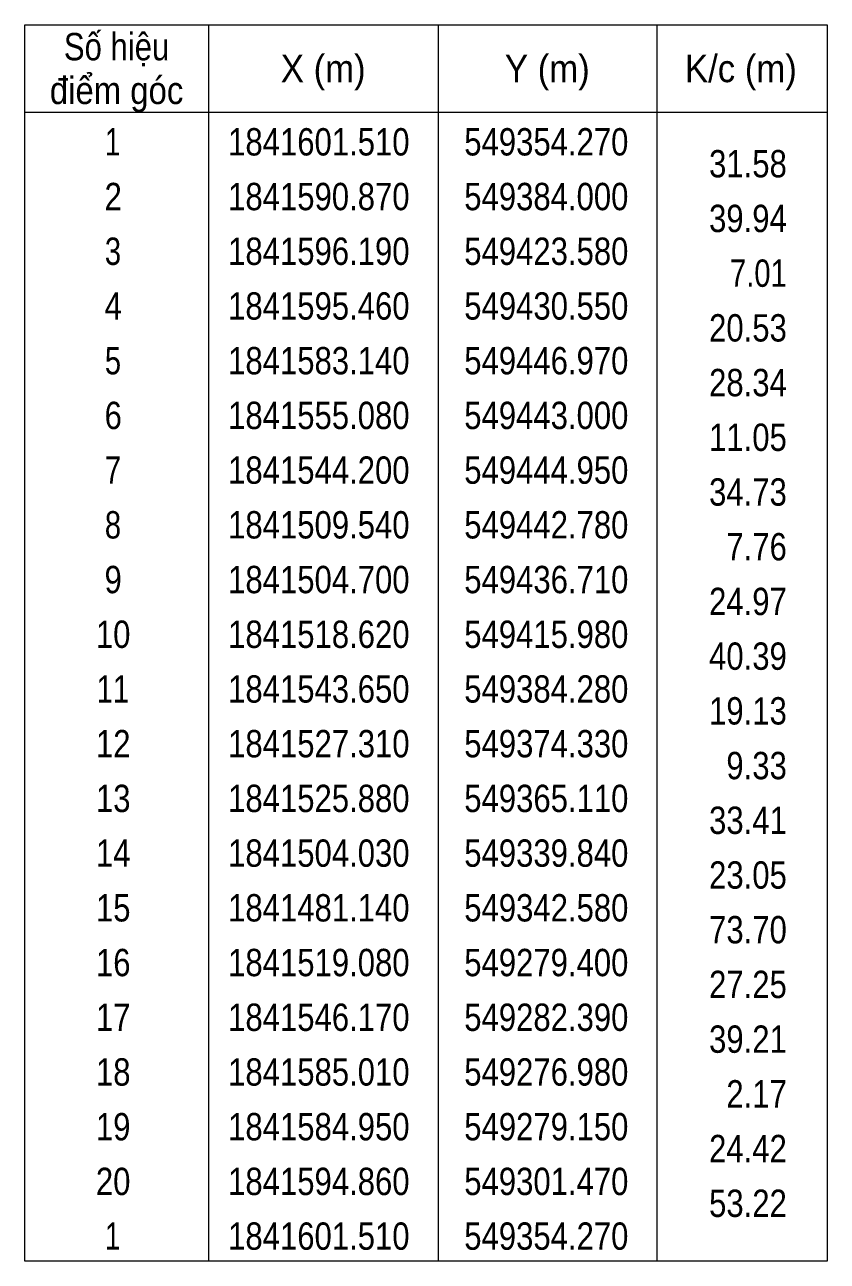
# Model space of a CAD drawing. Header units: metres. Extents: x 548563 to 549890, y 1841342 to 1841888.
# Drawn here: x 549816.8 to 549890.2, y 1841477.6 to 1841590.6 of the extents above; entities that cross this region are included whole.
import ezdxf
from ezdxf.enums import TextEntityAlignment as Align

# ---------------------------------------------------------------- set-up
doc = ezdxf.new("R2010")
doc.units = ezdxf.units.M
doc.layers.add('63', color=7, linetype='Continuous', lineweight=13)

msp = doc.modelspace()

# ---------------------------------------------------------------- linework, layer by layer
at = {"layer": '63'}
for p, q in [((549833.59, 1841590.59), (549833.59, 1841477.59)), ((549854.59, 1841590.59), (549854.59, 1841477.59)), ((549874.59, 1841590.59), (549874.59, 1841477.59)), ((549816.79, 1841582.59), (549890.19, 1841582.59))]:
    msp.add_line(p, q, dxfattribs=at)
msp.add_lwpolyline([(549816.79, 1841590.59), (549890.19, 1841590.59), (549890.19, 1841477.59), (549816.79, 1841477.59)], close=True, dxfattribs=at)

# ---------------------------------------------------------------- texts
for s, width, p in [('Số hiệu', 0.85, (549825.19, 1841587.34)), ('X (m)', 0.95, (549844.09, 1841585.34)), ('Y (m)', 0.95, (549864.585, 1841585.34)), ('K/c (m)', 0.95, (549882.29, 1841585.34)), ('điểm góc', 0.9, (549825.19, 1841583.34)), (' 1', 0.75, (549824.485, 1841578.64)), ('1841601.510', 0.85, (549843.69, 1841578.64)), ('549354.270', 0.85, (549864.495, 1841578.64)), (' 2', 0.85, (549824.49, 1841573.64)), ('1841590.870', 0.85, (549843.69, 1841573.64)), ('549384.000', 0.85, (549864.495, 1841573.64)), (' 3', 0.8, (549824.49, 1841568.64)), ('1841596.190', 0.85, (549843.69, 1841568.64)), ('549423.580', 0.85, (549864.495, 1841568.64)), (' 4', 0.85, (549824.485, 1841563.64)), ('1841595.460', 0.85, (549843.69, 1841563.64)), ('549430.550', 0.85, (549864.495, 1841563.64)), (' 5', 0.8, (549824.49, 1841558.64)), ('1841583.140', 0.85, (549843.69, 1841558.64)), ('549446.970', 0.85, (549864.495, 1841558.64)), (' 6', 0.85, (549824.49, 1841553.64)), ('1841555.080', 0.85, (549843.69, 1841553.64)), ('549443.000', 0.85, (549864.495, 1841553.64)), (' 7', 0.8, (549824.49, 1841548.64)), ('1841544.200', 0.85, (549843.69, 1841548.64)), ('549444.950', 0.85, (549864.495, 1841548.64)), (' 8', 0.8, (549824.49, 1841543.64)), ('1841509.540', 0.85, (549843.69, 1841543.64)), ('549442.780', 0.85, (549864.495, 1841543.64)), (' 9', 0.85, (549824.485, 1841538.64)), ('1841504.700', 0.85, (549843.69, 1841538.64)), ('549436.710', 0.85, (549864.495, 1841538.64)), (' 10', 0.85, (549824.485, 1841533.64)), ('1841518.620', 0.85, (549843.69, 1841533.64)), ('549415.980', 0.85, (549864.495, 1841533.64)), (' 11', 0.8, (549824.485, 1841528.64)), ('1841543.650', 0.85, (549843.69, 1841528.64)), ('549384.280', 0.85, (549864.495, 1841528.64)), (' 12', 0.85, (549824.49, 1841523.64)), ('1841527.310', 0.85, (549843.69, 1841523.64)), ('549374.330', 0.85, (549864.495, 1841523.64)), (' 13', 0.85, (549824.49, 1841518.64)), ('1841525.880', 0.85, (549843.69, 1841518.64)), ('549365.110', 0.85, (549864.495, 1841518.64)), (' 14', 0.85, (549824.485, 1841513.64)), ('1841504.030', 0.85, (549843.69, 1841513.64)), ('549339.840', 0.85, (549864.495, 1841513.64)), (' 15', 0.85, (549824.49, 1841508.64)), ('1841481.140', 0.85, (549843.69, 1841508.64)), ('549342.580', 0.85, (549864.495, 1841508.64)), (' 16', 0.85, (549824.49, 1841503.64)), ('1841519.080', 0.85, (549843.69, 1841503.64)), ('549279.400', 0.85, (549864.495, 1841503.64)), (' 17', 0.85, (549824.49, 1841498.64)), ('1841546.170', 0.85, (549843.69, 1841498.64)), ('549282.390', 0.85, (549864.495, 1841498.64)), (' 18', 0.85, (549824.49, 1841493.64)), ('1841585.010', 0.85, (549843.69, 1841493.64)), ('549276.980', 0.85, (549864.495, 1841493.64)), (' 19', 0.85, (549824.485, 1841488.64)), ('1841584.950', 0.85, (549843.69, 1841488.64)), ('549279.150', 0.85, (549864.495, 1841488.64)), (' 20', 0.85, (549824.485, 1841483.64)), ('1841594.860', 0.85, (549843.69, 1841483.64)), ('549301.470', 0.85, (549864.495, 1841483.64)), (' 1', 0.75, (549824.485, 1841478.64)), ('1841601.510', 0.85, (549843.69, 1841478.64)), ('549354.270', 0.85, (549864.495, 1841478.64))]:
    msp.add_text(s, height=2.5, dxfattribs=dict(at, width=width)).set_placement(p, align=Align.CENTER)
for s, width, p in [('31.58', 0.85, (549886.49, 1841576.64)), ('39.94', 0.85, (549886.49, 1841571.64)), ('7.01', 0.8, (549886.49, 1841566.64)), ('20.53', 0.85, (549886.49, 1841561.64)), ('28.34', 0.85, (549886.49, 1841556.64)), ('11.05', 0.85, (549886.49, 1841551.64)), ('34.73', 0.85, (549886.49, 1841546.64)), ('7.76', 0.85, (549886.49, 1841541.64)), ('24.97', 0.85, (549886.49, 1841536.64)), ('40.39', 0.85, (549886.49, 1841531.64)), ('19.13', 0.85, (549886.49, 1841526.64)), ('9.33', 0.85, (549886.49, 1841521.64)), ('33.41', 0.85, (549886.49, 1841516.64)), ('23.05', 0.85, (549886.49, 1841511.64)), ('73.70', 0.85, (549886.49, 1841506.64)), ('27.25', 0.85, (549886.49, 1841501.64)), ('39.21', 0.85, (549886.49, 1841496.64)), ('2.17', 0.85, (549886.49, 1841491.64)), ('24.42', 0.85, (549886.49, 1841486.64)), ('53.22', 0.85, (549886.49, 1841481.64))]:
    msp.add_text(s, height=2.5, dxfattribs=dict(at, width=width)).set_placement(p, align=Align.RIGHT)

doc.saveas('drawing.dxf')
